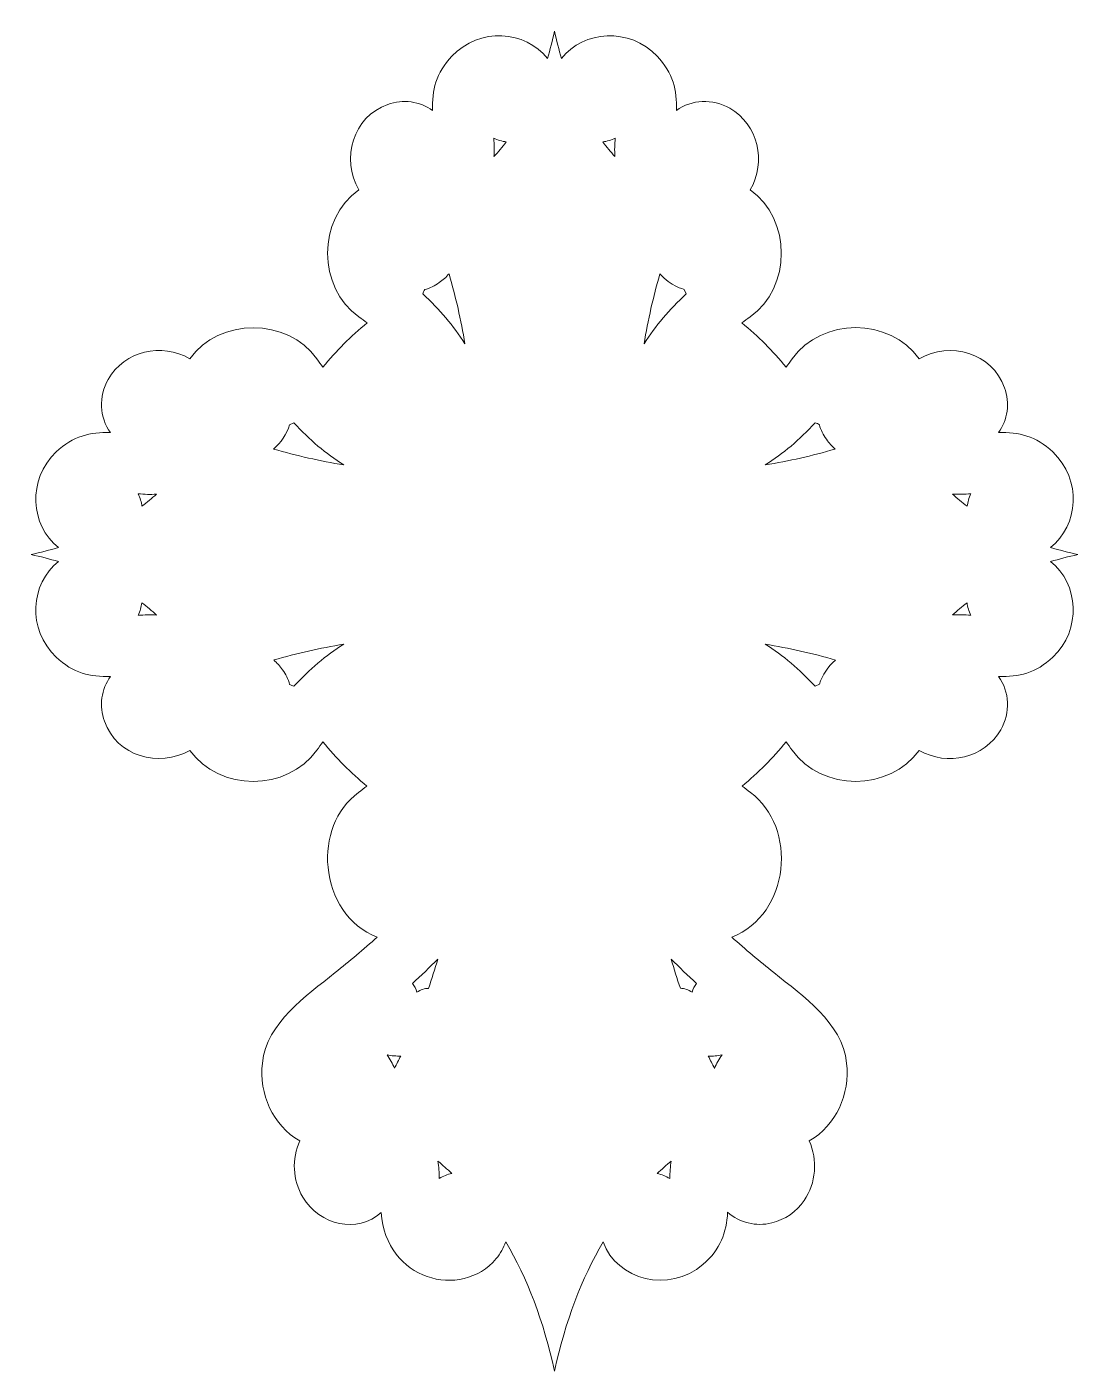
# Model space of a CAD drawing. Header units: millimetres. Extents: x -308 to 308, y -391 to 391.
# Drawn here: x -100 to 100, y -391 to -136.2 of the extents above; entities that cross this region are included whole.
import ezdxf

# ---------------------------------------------------------------- set-up
doc = ezdxf.new("R2010")
doc.units = ezdxf.units.MM
doc.header["$MEASUREMENT"] = 0
doc.layers.add('layer 1', color=7, linetype='Continuous')

msp = doc.modelspace()

# ---------------------------------------------------------------- linework, layer by layer
at = {"layer": 'layer 1', "lineweight": 9}
for points, knots in [([(35.5223, -192.3171), (38.5991, -194.8099), (41.4086, -197.6193), (43.9012, -200.6961), (43.9012, -200.6961), (44.2851, -200.1933), (44.6668, -199.6749), (45.0472, -199.1387), (45.0472, -199.1387), (50.6598, -191.2279), (63.5696, -191.2486), (69.1188, -199.1055), (69.1188, -199.1055), (75.0495, -195.713), (82.9386, -197.9903), (85.3295, -204.6098), (85.3295, -204.6098), (86.3631, -207.4714), (85.9057, -210.7167), (84.1631, -213.1149), (84.1631, -213.1149), (88.0206, -212.9708), (91.2622, -213.7355), (94.4736, -216.7721), (94.4736, -216.7721), (100.0181, -222.0148), (99.3446, -230.7807), (94.0138, -234.8761), (94.0138, -234.8761), (95.6782, -235.3777), (97.412, -235.8258), (99.218, -236.2183), (99.218, -236.2183), (97.4123, -236.6107), (95.6788, -237.0588), (94.0145, -237.5603), (94.0145, -237.5603), (99.3948, -241.701), (99.9629, -250.474), (94.4736, -255.6645), (94.4736, -255.6645), (91.2663, -258.6972), (88.0277, -259.4632), (84.1747, -259.3212), (84.1747, -259.3212), (86.2849, -262.1967), (86.4597, -266.1933), (84.6062, -269.426), (84.6062, -269.426), (81.496, -274.8508), (74.4927, -276.4228), (69.1178, -273.3308), (69.1178, -273.3308), (63.5771, -281.1565), (50.6457, -281.1889), (45.0472, -273.2979), (45.0472, -273.2979), (44.6668, -272.7617), (44.2849, -272.2432), (43.9011, -271.7405), (43.9011, -271.7405), (41.4152, -274.8086), (38.6144, -277.6111), (35.5477, -280.0985), (35.5477, -280.0985), (36.0604, -280.5017), (36.5889, -280.9035), (37.1349, -281.305), (37.1349, -281.305), (46.1157, -287.9084), (44.7123, -304.4425), (33.5955, -308.7199), (33.5955, -308.7199), (36.1771, -311.0688), (38.8898, -313.2717), (41.601, -315.4678), (41.601, -315.4678), (47.1697, -319.9786), (54.4957, -324.8376), (55.3728, -332.61), (55.3728, -332.61), (56.0291, -338.4259), (53.4215, -344.4573), (48.288, -347.3553), (48.288, -347.3553), (49.8892, -350.9969), (49.6144, -355.3106), (47.334, -358.6373), (47.334, -358.6373), (45.8584, -360.7899), (43.7013, -362.2872), (41.1689, -362.9196), (41.1689, -362.9196), (38.2361, -363.652), (35.0402, -362.8589), (32.8256, -360.8911), (32.8256, -360.8911), (32.5776, -364.7462), (31.4909, -367.8892), (28.1392, -370.7786), (28.1392, -370.7786), (21.7055, -376.3249), (11.8025, -373.7416), (9.2298, -366.5153), (9.2298, -366.5153), (5.1656, -373.3956), (2.0604, -381.5201), (0.0001, -391.0001), (0.0001, -391.0001), (-2.0625, -381.5091), (-5.1721, -373.3764), (-9.2436, -366.4914), (-9.2436, -366.4914), (-9.6481, -367.6294), (-10.2541, -368.7114), (-11.062, -369.6759), (-11.062, -369.6759), (-17.6795, -377.5759), (-32.0355, -373.7543), (-32.8516, -360.9312), (-32.8516, -360.9312), (-37.3553, -364.9695), (-44.4901, -363.4059), (-47.7115, -358.0279), (-47.7115, -358.0279), (-49.6682, -354.7611), (-49.8249, -350.7801), (-48.293, -347.3524), (-48.293, -347.3524), (-53.4231, -344.4532), (-56.0287, -338.4241), (-55.3726, -332.61), (-55.3726, -332.61), (-54.4956, -324.8376), (-47.1694, -319.9786), (-41.6008, -315.4678), (-41.6008, -315.4678), (-38.894, -313.2752), (-36.1857, -311.0759), (-33.6079, -308.7313), (-33.6079, -308.7313), (-39.1421, -306.6063), (-42.4056, -301.2696), (-42.9361, -295.4773), (-42.9361, -295.4773), (-43.4252, -290.1374), (-41.5541, -284.5544), (-37.1347, -281.305), (-37.1347, -281.305), (-36.5887, -280.9036), (-36.0603, -280.5017), (-35.5477, -280.0986), (-35.5477, -280.0986), (-38.6145, -277.6109), (-41.4155, -274.8086), (-43.9012, -271.7403), (-43.9012, -271.7403), (-44.2851, -272.2431), (-44.6668, -272.7615), (-45.0472, -273.2977), (-45.0472, -273.2977), (-50.6598, -281.2085), (-63.5697, -281.1878), (-69.1188, -273.3309), (-69.1188, -273.3309), (-75.0496, -276.7233), (-82.9385, -274.4462), (-85.3295, -267.8266), (-85.3295, -267.8266), (-86.3632, -264.9649), (-85.9057, -261.7197), (-84.1631, -259.3215), (-84.1631, -259.3215), (-88.0207, -259.4656), (-91.2622, -258.7009), (-94.4736, -255.6643), (-94.4736, -255.6643), (-100.0183, -250.4213), (-99.3442, -241.6554), (-94.0138, -237.5603), (-94.0138, -237.5603), (-95.6781, -237.0587), (-97.412, -236.6106), (-99.218, -236.2181), (-99.218, -236.2181), (-97.4123, -235.8257), (-95.6788, -235.3776), (-94.0145, -234.8761), (-94.0145, -234.8761), (-99.3945, -230.7357), (-99.9632, -221.9628), (-94.4736, -216.7719), (-94.4736, -216.7719), (-91.2663, -213.7392), (-88.0277, -212.9732), (-84.1747, -213.1152), (-84.1747, -213.1152), (-86.2849, -210.2397), (-86.4597, -206.2431), (-84.6062, -203.0104), (-84.6062, -203.0104), (-81.496, -197.5856), (-74.4927, -196.0136), (-69.1178, -199.1056), (-69.1178, -199.1056), (-63.5771, -191.2799), (-50.6457, -191.2475), (-45.0472, -199.1385), (-45.0472, -199.1385), (-44.6668, -199.6747), (-44.2849, -200.1932), (-43.9011, -200.6959), (-43.9011, -200.6959), (-41.4083, -197.6191), (-38.5989, -194.8096), (-35.5221, -192.317), (-35.5221, -192.317), (-36.0249, -191.9331), (-36.5433, -191.5514), (-37.0795, -191.171), (-37.0795, -191.171), (-44.9903, -185.5584), (-44.9696, -172.6485), (-37.1127, -167.0994), (-37.1127, -167.0994), (-40.5051, -161.1686), (-38.228, -153.2797), (-31.6084, -150.8887), (-31.6084, -150.8887), (-28.7467, -149.855), (-25.5015, -150.3125), (-23.1033, -152.0551), (-23.1033, -152.0551), (-23.2474, -148.1975), (-22.4827, -144.956), (-19.4461, -141.7446), (-19.4461, -141.7446), (-14.2031, -136.1999), (-5.4372, -136.874), (-1.3421, -142.2044), (-1.3421, -142.2044), (-0.8405, -140.5401), (-0.3924, -138.8062), (0.0001, -137.0002), (0.0001, -137.0002), (0.3925, -138.8059), (0.8406, -140.5394), (1.3421, -142.2037), (1.3421, -142.2037), (5.4825, -136.8237), (14.2554, -136.255), (19.4463, -141.7446), (19.4463, -141.7446), (22.479, -144.9519), (23.245, -148.1905), (23.103, -152.0435), (23.103, -152.0435), (25.9785, -149.9333), (29.9751, -149.7585), (33.2078, -151.612), (33.2078, -151.612), (38.6326, -154.7222), (40.2046, -161.7255), (37.1126, -167.1004), (37.1126, -167.1004), (44.9383, -172.6411), (44.9707, -185.5725), (37.0797, -191.171), (37.0797, -191.171), (36.5435, -191.5514), (36.025, -191.9333), (35.5223, -192.3171)], [0, 0, 0, 0, 0.01449275, 0.01449275, 0.01449275, 0.01449275, 0.02898551, 0.02898551, 0.02898551, 0.02898551, 0.04347826, 0.04347826, 0.04347826, 0.04347826, 0.05797101, 0.05797101, 0.05797101, 0.05797101, 0.07246377, 0.07246377, 0.07246377, 0.07246377, 0.08695652, 0.08695652, 0.08695652, 0.08695652, 0.10144928, 0.10144928, 0.10144928, 0.10144928, 0.11594203, 0.11594203, 0.11594203, 0.11594203, 0.13043478, 0.13043478, 0.13043478, 0.13043478, 0.14492754, 0.14492754, 0.14492754, 0.14492754, 0.15942029, 0.15942029, 0.15942029, 0.15942029, 0.17391304, 0.17391304, 0.17391304, 0.17391304, 0.1884058, 0.1884058, 0.1884058, 0.1884058, 0.20289855, 0.20289855, 0.20289855, 0.20289855, 0.2173913, 0.2173913, 0.2173913, 0.2173913, 0.23188406, 0.23188406, 0.23188406, 0.23188406, 0.24637681, 0.24637681, 0.24637681, 0.24637681, 0.26086957, 0.26086957, 0.26086957, 0.26086957, 0.27536232, 0.27536232, 0.27536232, 0.27536232, 0.28985507, 0.28985507, 0.28985507, 0.28985507, 0.30434783, 0.30434783, 0.30434783, 0.30434783, 0.31884058, 0.31884058, 0.31884058, 0.31884058, 0.33333333, 0.33333333, 0.33333333, 0.33333333, 0.34782609, 0.34782609, 0.34782609, 0.34782609, 0.36231884, 0.36231884, 0.36231884, 0.36231884, 0.37681159, 0.37681159, 0.37681159, 0.37681159, 0.39130435, 0.39130435, 0.39130435, 0.39130435, 0.4057971, 0.4057971, 0.4057971, 0.4057971, 0.42028986, 0.42028986, 0.42028986, 0.42028986, 0.43478261, 0.43478261, 0.43478261, 0.43478261, 0.44927536, 0.44927536, 0.44927536, 0.44927536, 0.46376812, 0.46376812, 0.46376812, 0.46376812, 0.47826087, 0.47826087, 0.47826087, 0.47826087, 0.49275362, 0.49275362, 0.49275362, 0.49275362, 0.50724638, 0.50724638, 0.50724638, 0.50724638, 0.52173913, 0.52173913, 0.52173913, 0.52173913, 0.53623188, 0.53623188, 0.53623188, 0.53623188, 0.55072464, 0.55072464, 0.55072464, 0.55072464, 0.56521739, 0.56521739, 0.56521739, 0.56521739, 0.57971014, 0.57971014, 0.57971014, 0.57971014, 0.5942029, 0.5942029, 0.5942029, 0.5942029, 0.60869565, 0.60869565, 0.60869565, 0.60869565, 0.62318841, 0.62318841, 0.62318841, 0.62318841, 0.63768116, 0.63768116, 0.63768116, 0.63768116, 0.65217391, 0.65217391, 0.65217391, 0.65217391, 0.66666667, 0.66666667, 0.66666667, 0.66666667, 0.68115942, 0.68115942, 0.68115942, 0.68115942, 0.69565217, 0.69565217, 0.69565217, 0.69565217, 0.71014493, 0.71014493, 0.71014493, 0.71014493, 0.72463768, 0.72463768, 0.72463768, 0.72463768, 0.73913043, 0.73913043, 0.73913043, 0.73913043, 0.75362319, 0.75362319, 0.75362319, 0.75362319, 0.76811594, 0.76811594, 0.76811594, 0.76811594, 0.7826087, 0.7826087, 0.7826087, 0.7826087, 0.79710145, 0.79710145, 0.79710145, 0.79710145, 0.8115942, 0.8115942, 0.8115942, 0.8115942, 0.82608696, 0.82608696, 0.82608696, 0.82608696, 0.84057971, 0.84057971, 0.84057971, 0.84057971, 0.85507246, 0.85507246, 0.85507246, 0.85507246, 0.86956522, 0.86956522, 0.86956522, 0.86956522, 0.88405797, 0.88405797, 0.88405797, 0.88405797, 0.89855072, 0.89855072, 0.89855072, 0.89855072, 0.91304348, 0.91304348, 0.91304348, 0.91304348, 0.92753623, 0.92753623, 0.92753623, 0.92753623, 0.94202899, 0.94202899, 0.94202899, 0.94202899, 0.95652174, 0.95652174, 0.95652174, 0.95652174, 0.97101449, 0.97101449, 0.97101449, 0.97101449, 1, 1, 1, 1]), ([(-9.1485, -157.9985), (-9.8895, -158.9709), (-10.6644, -159.8993), (-11.4735, -160.7834), (-11.4735, -160.7834), (-11.3958, -159.6803), (-11.42, -158.5251), (-11.5224, -157.3092), (-11.5224, -157.3092), (-10.7368, -157.6653), (-9.9397, -157.891), (-9.1485, -157.9985)], [0, 0, 0, 0, 0.25, 0.25, 0.25, 0.25, 0.5, 0.5, 0.5, 0.5, 1, 1, 1, 1]), ([(11.4482, -160.7552), (10.6498, -159.8812), (9.8847, -158.9641), (9.1528, -158.0039), (9.1528, -158.0039), (9.94, -157.8896), (10.7333, -157.6559), (11.5161, -157.2897), (11.5161, -157.2897), (11.4091, -158.4481), (11.3656, -159.6004), (11.4482, -160.7552)], [0, 0, 0, 0, 0.25, 0.25, 0.25, 0.25, 0.5, 0.5, 0.5, 0.5, 1, 1, 1, 1]), ([(-19.9879, -182.9974), (-18.7222, -187.3521), (-17.7335, -191.7779), (-16.9859, -196.2757), (-16.9859, -196.2757), (-19.1361, -192.8844), (-21.7378, -189.754), (-24.9744, -186.8026), (-24.9744, -186.8026), (-24.8915, -186.5214), (-24.7653, -186.2592), (-24.6073, -186.0083), (-24.6073, -186.0083), (-23.6179, -185.7233), (-22.6849, -185.2725), (-21.8406, -184.6793), (-21.8406, -184.6793), (-21.1417, -184.1883), (-20.5235, -183.6217), (-19.9879, -182.9974)], [0, 0, 0, 0, 0.16666667, 0.16666667, 0.16666667, 0.16666667, 0.33333333, 0.33333333, 0.33333333, 0.33333333, 0.5, 0.5, 0.5, 0.5, 0.66666667, 0.66666667, 0.66666667, 0.66666667, 1, 1, 1, 1]), ([(16.9862, -196.2756), (17.7334, -191.78), (18.7215, -187.3563), (19.9863, -183.0036), (19.9863, -183.0036), (22.0491, -185.3982), (24.512, -185.9157), (24.5802, -185.9669), (24.5802, -185.9669), (24.5802, -185.9669), (24.9753, -186.802), (24.9753, -186.802), (24.9753, -186.802), (21.7384, -189.7534), (19.1366, -192.8842), (16.9862, -196.2756)], [0, 0, 0, 0, 0.2, 0.2, 0.2, 0.2, 0.4, 0.4, 0.4, 0.4, 0.6, 0.6, 0.6, 0.6, 1, 1, 1, 1]), ([(-39.9424, -219.2322), (-44.4511, -218.4828), (-48.8873, -217.4909), (-53.2522, -216.2208), (-53.2522, -216.2208), (-51.8262, -214.9963), (-50.759, -213.4267), (-50.2325, -211.6259), (-50.2325, -211.6259), (-50.2325, -211.6259), (-49.4162, -211.2429), (-49.4162, -211.2429), (-49.4162, -211.2429), (-46.4647, -214.4799), (-43.334, -217.0819), (-39.9424, -219.2322)], [0, 0, 0, 0, 0.2, 0.2, 0.2, 0.2, 0.4, 0.4, 0.4, 0.4, 0.6, 0.6, 0.6, 0.6, 1, 1, 1, 1]), ([(53.2208, -216.2303), (48.8661, -217.4961), (44.4404, -218.4847), (39.9426, -219.2323), (39.9426, -219.2323), (43.3338, -217.0821), (46.4642, -214.4804), (49.4156, -211.2438), (49.4156, -211.2438), (49.6968, -211.3267), (49.959, -211.4529), (50.2099, -211.6109), (50.2099, -211.6109), (50.4949, -212.6003), (50.9457, -213.5333), (51.5389, -214.3776), (51.5389, -214.3776), (52.0299, -215.0765), (52.5965, -215.6948), (53.2208, -216.2303)], [0, 0, 0, 0, 0.16666667, 0.16666667, 0.16666667, 0.16666667, 0.33333333, 0.33333333, 0.33333333, 0.33333333, 0.5, 0.5, 0.5, 0.5, 0.66666667, 0.66666667, 0.66666667, 0.66666667, 1, 1, 1, 1]), ([(-75.463, -224.7699), (-76.3351, -225.5666), (-77.2501, -226.3303), (-78.2081, -227.0607), (-78.2081, -227.0607), (-78.3183, -226.2766), (-78.5464, -225.4857), (-78.9058, -224.7042), (-78.9058, -224.7042), (-77.755, -224.8097), (-76.6103, -224.8519), (-75.463, -224.7699)], [0, 0, 0, 0, 0.25, 0.25, 0.25, 0.25, 0.5, 0.5, 0.5, 0.5, 1, 1, 1, 1]), ([(78.2197, -227.0697), (77.2473, -226.3287), (76.3189, -225.5538), (75.4348, -224.7447), (75.4348, -224.7447), (76.5379, -224.8224), (77.6931, -224.7982), (78.909, -224.6958), (78.909, -224.6958), (78.5529, -225.4814), (78.3272, -226.2785), (78.2197, -227.0697)], [0, 0, 0, 0, 0.25, 0.25, 0.25, 0.25, 0.5, 0.5, 0.5, 0.5, 1, 1, 1, 1]), ([(-78.2197, -245.3667), (-77.2473, -246.1077), (-76.3189, -246.8826), (-75.4348, -247.6917), (-75.4348, -247.6917), (-76.5379, -247.614), (-77.6931, -247.6382), (-78.909, -247.7406), (-78.909, -247.7406), (-78.5529, -246.955), (-78.3272, -246.1579), (-78.2197, -245.3667)], [0, 0, 0, 0, 0.25, 0.25, 0.25, 0.25, 0.5, 0.5, 0.5, 0.5, 1, 1, 1, 1]), ([(75.463, -247.6665), (76.3351, -246.8698), (77.2501, -246.1061), (78.2081, -245.3757), (78.2081, -245.3757), (78.3183, -246.1598), (78.5464, -246.9507), (78.9058, -247.7322), (78.9058, -247.7322), (77.755, -247.6267), (76.6103, -247.5845), (75.463, -247.6665)], [0, 0, 0, 0, 0.25, 0.25, 0.25, 0.25, 0.5, 0.5, 0.5, 0.5, 1, 1, 1, 1]), ([(-53.2208, -256.2061), (-48.8661, -254.9404), (-44.4404, -253.9517), (-39.9426, -253.2041), (-39.9426, -253.2041), (-43.3338, -255.3543), (-46.4642, -257.956), (-49.4156, -261.1926), (-49.4156, -261.1926), (-49.6968, -261.1097), (-49.959, -260.9835), (-50.2099, -260.8255), (-50.2099, -260.8255), (-50.4949, -259.8361), (-50.9457, -258.9031), (-51.5389, -258.0588), (-51.5389, -258.0588), (-52.0299, -257.3599), (-52.5965, -256.7417), (-53.2208, -256.2061)], [0, 0, 0, 0, 0.16666667, 0.16666667, 0.16666667, 0.16666667, 0.33333333, 0.33333333, 0.33333333, 0.33333333, 0.5, 0.5, 0.5, 0.5, 0.66666667, 0.66666667, 0.66666667, 0.66666667, 1, 1, 1, 1]), ([(39.9424, -253.2042), (44.451, -253.9536), (48.8873, -254.9455), (53.2522, -256.2156), (53.2522, -256.2156), (51.8262, -257.4401), (50.759, -259.0097), (50.2325, -260.8105), (50.2325, -260.8105), (50.2325, -260.8105), (49.4162, -261.1935), (49.4162, -261.1935), (49.4162, -261.1935), (46.4647, -257.9565), (43.334, -255.3545), (39.9424, -253.2042)], [0, 0, 0, 0, 0.2, 0.2, 0.2, 0.2, 0.4, 0.4, 0.4, 0.4, 0.6, 0.6, 0.6, 0.6, 1, 1, 1, 1]), ([(-22.1302, -312.8924), (-22.67, -314.7653), (-23.2497, -316.6176), (-23.87, -318.4469), (-23.87, -318.4469), (-24.6425, -318.4646), (-25.4123, -318.6983), (-26.0735, -319.189), (-26.0735, -319.189), (-26.264, -318.5855), (-26.556, -318.0099), (-26.9424, -317.4965), (-26.9424, -317.4965), (-25.2719, -316.0011), (-23.6591, -314.4716), (-22.1302, -312.8924)], [0, 0, 0, 0, 0.2, 0.2, 0.2, 0.2, 0.4, 0.4, 0.4, 0.4, 0.6, 0.6, 0.6, 0.6, 1, 1, 1, 1]), ([(23.8676, -318.4392), (23.2482, -316.6126), (22.6696, -314.7627), (22.1305, -312.8925), (22.1305, -312.8925), (23.6594, -314.4716), (25.2722, -316.0011), (26.9426, -317.4965), (26.9426, -317.4965), (26.5558, -318.0104), (26.2637, -318.5867), (26.0731, -319.1908), (26.0731, -319.1908), (25.4083, -318.6926), (24.6385, -318.4567), (23.8676, -318.4392)], [0, 0, 0, 0, 0.2, 0.2, 0.2, 0.2, 0.4, 0.4, 0.4, 0.4, 0.6, 0.6, 0.6, 0.6, 1, 1, 1, 1]), ([(-29.1448, -331.2724), (-29.5323, -332.0569), (-29.9304, -332.8342), (-30.3386, -333.6044), (-30.3386, -333.6044), (-30.6836, -332.6994), (-31.1533, -331.8393), (-31.7454, -331.053), (-31.7454, -331.053), (-30.8629, -331.2405), (-29.9918, -331.31), (-29.1448, -331.2724)], [0, 0, 0, 0, 0.25, 0.25, 0.25, 0.25, 0.5, 0.5, 0.5, 0.5, 1, 1, 1, 1]), ([(30.3423, -333.6112), (29.9339, -332.8411), (29.536, -332.0636), (29.1483, -331.2791), (29.1483, -331.2791), (29.9982, -331.3193), (30.8716, -331.2496), (31.7553, -331.0579), (31.7553, -331.0579), (31.1637, -331.8431), (30.6911, -332.704), (30.3423, -333.6112)], [0, 0, 0, 0, 0.25, 0.25, 0.25, 0.25, 0.5, 0.5, 0.5, 0.5, 1, 1, 1, 1]), ([(-22.0904, -351.2058), (-21.2005, -351.9536), (-20.3329, -352.7302), (-19.4868, -353.5347), (-19.4868, -353.5347), (-20.3033, -353.7179), (-21.0957, -354.028), (-21.8336, -354.4694), (-21.8336, -354.4694), (-21.8453, -353.3737), (-21.9117, -352.2879), (-22.0904, -351.2058)], [0, 0, 0, 0, 0.25, 0.25, 0.25, 0.25, 0.5, 0.5, 0.5, 0.5, 1, 1, 1, 1]), ([(19.4654, -353.5551), (20.3293, -352.7326), (21.2161, -351.94), (22.1257, -351.1767), (22.1257, -351.1767), (21.9568, -352.2235), (21.8733, -353.3255), (21.8499, -354.4891), (21.8499, -354.4891), (21.1105, -354.056), (20.3024, -353.7427), (19.4654, -353.5551)], [0, 0, 0, 0, 0.25, 0.25, 0.25, 0.25, 0.5, 0.5, 0.5, 0.5, 1, 1, 1, 1])]:
    msp.add_open_spline(points, degree=3, knots=knots, dxfattribs=at)

doc.saveas('drawing.dxf')
